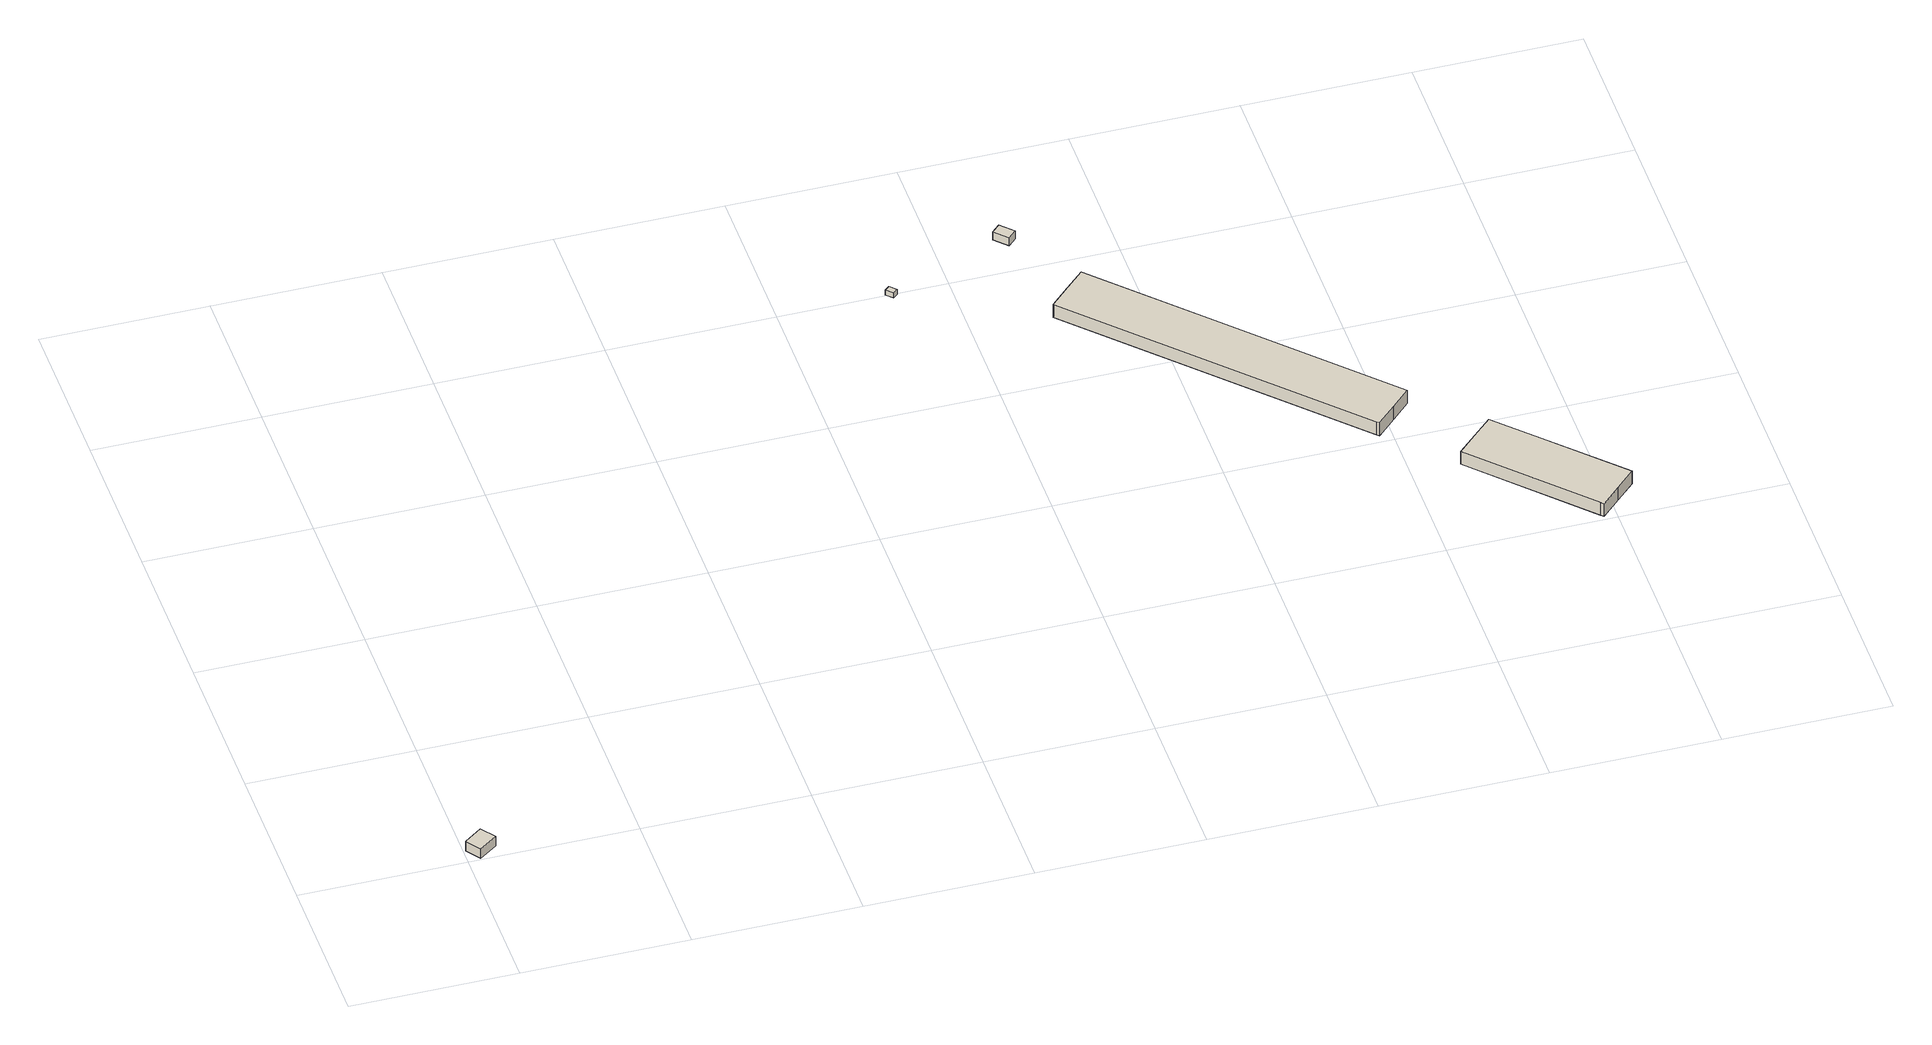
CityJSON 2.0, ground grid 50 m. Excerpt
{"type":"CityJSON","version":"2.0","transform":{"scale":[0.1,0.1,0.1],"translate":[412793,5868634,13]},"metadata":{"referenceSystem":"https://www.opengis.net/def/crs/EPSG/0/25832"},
"CityObjects":{
"building1":{"type":"Building","attributes":{"Gemeindeschluessel":"03454033","BezugspunktDach":"4000","AbsoluteHoehe":"13.529","MittlereTraufHoehe":"17.029","Firsthoehe":"17.029","function":"31001_2000","measuredHeight":3.5},"address":[{"country":"Germany","locality":"Lorup"}],"geometry":[{"type":"MultiSurface","lod":"1","boundaries":[[[0,1,2,3]],[[4,5,6,7]],[[4,7,3,2]],[[5,4,2,1]],[[6,5,1,0]],[[7,6,0,3]]]}]},
"building2":{"type":"Building","attributes":{"Gemeindeschluessel":"03454033","AbsoluteHoehe":"13.764","MittlereTraufHoehe":"15.577","Firsthoehe":"15.577","function":"31001_2500","roofType":"1000","measuredHeight":1.81},"address":[{"country":"Germany","locality":"Lorup"}],"geometry":[{"type":"MultiSurface","lod":"1","boundaries":[[[8,9,10,11]],[[12,13,14,15]],[[12,15,11,10]],[[13,12,10,9]],[[14,13,9,8]],[[15,14,8,11]]]}]},
"building3":{"type":"Building","attributes":{"Gemeindeschluessel":"03454033","AbsoluteHoehe":"14.079","MittlereTraufHoehe":"16.938","Firsthoehe":"16.938","function":"31001_2000","roofType":"1000","measuredHeight":2.86},"address":[{"country":"Germany","locality":"Lorup"}],"geometry":[{"type":"MultiSurface","lod":"1","boundaries":[[[16,17,18,19]],[[20,21,22,23]],[[20,23,19,18]],[[21,20,18,17]],[[22,21,17,16]],[[23,22,16,19]]]}]},
"building4":{"type":"Building","attributes":{"Gemeindeschluessel":"03454033","AbsoluteHoehe":"14.138","MittlereTraufHoehe":"18.335","Firsthoehe":"20.097","function":"31001_2720","roofType":"3100","measuredHeight":5.96},"address":[{"country":"Germany","locality":"Lorup"}],"geometry":[{"type":"MultiSurface","lod":"1","boundaries":[[[24,25,26,27,28,29,30]],[[31,32,33,34,35,36,37]],[[31,37,30,29]],[[32,31,29,28]],[[33,32,28,27]],[[34,33,27,26]],[[35,34,26,25]],[[36,35,25,24]],[[37,36,24,30]]]}]},
"building5":{"type":"Building","attributes":{"Gemeindeschluessel":"03454033","AbsoluteHoehe":"14.499","MittlereTraufHoehe":"18.529","Firsthoehe":"20.285","function":"31001_2720","roofType":"3100","measuredHeight":5.79},"address":[{"country":"Germany","locality":"Lorup"}],"geometry":[{"type":"MultiSurface","lod":"1","boundaries":[[[38,39,40,41,42,43,44]],[[45,46,47,48,49,50,51]],[[45,51,44,43]],[[46,45,43,42]],[[47,46,42,41]],[[48,47,41,40]],[[49,48,40,39]],[[50,49,39,38]],[[51,50,38,44]]]}]}
},
"vertices":[
[38,5,40],[93,44,40],[62,88,40],[7,48,40],[62,88,5],[93,44,5],[38,5,5],[7,48,5],
[1816,2000,26],[1835,1981,26],[1848,1993,26],[1830,2013,26],[1848,1993,8],[1835,1981,8],[1816,2000,8],[1830,2013,8],
[2170,2139,39],[2207,2101,39],[2232,2125,39],[2195,2163,39],[2232,2125,11],[2207,2101,11],[2170,2139,11],[2195,2163,11],
[2954,1026,59],[2961,1020,59],[3018,1075,59],[3075,1131,59],[2350,1881,59],[2293,1826,59],[2236,1770,59],[2293,1826,11],[2350,1881,11],[3075,1131,11],[3018,1075,11],[2961,1020,11],[2954,1026,11],[2236,1770,11],
[3452,510,61],[3459,503,61],[3517,559,61],[3574,615,61],[3256,944,61],[3198,889,61],[3141,833,61],[3198,889,15],[3256,944,15],[3574,615,15],[3517,559,15],[3459,503,15],[3452,510,15],[3141,833,15]
]}
